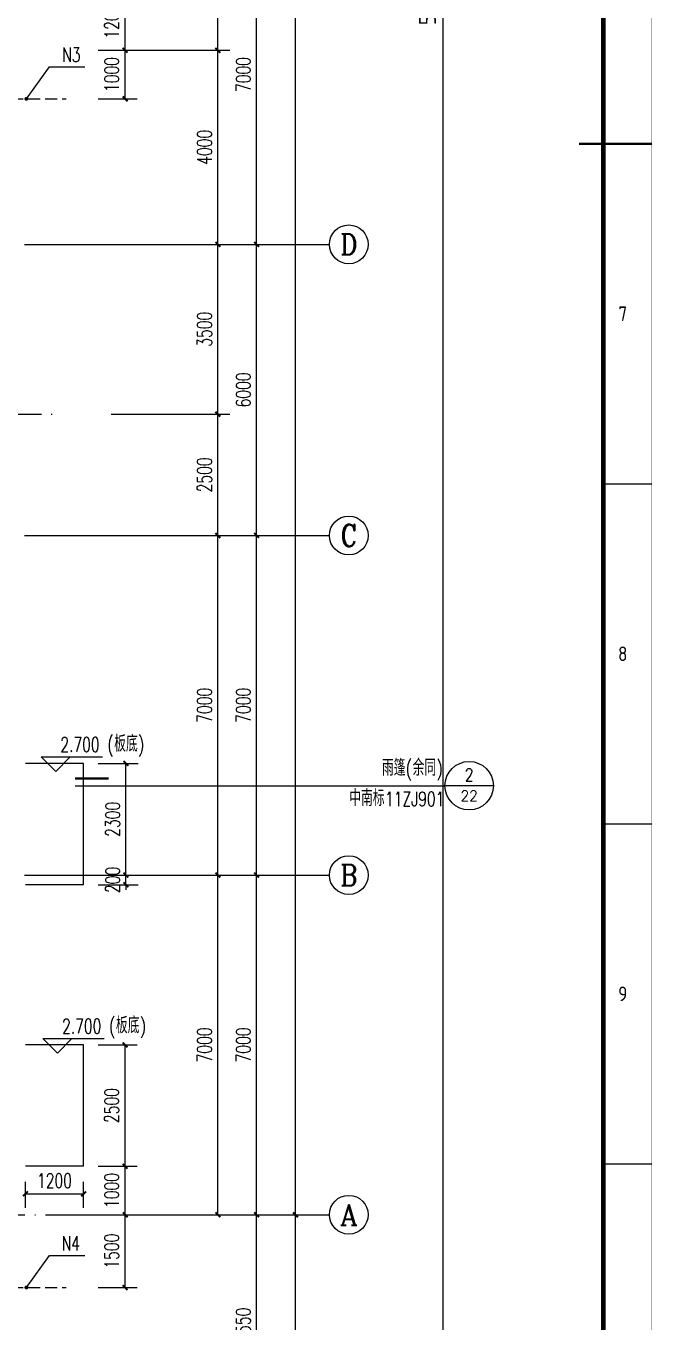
# Model space of a CAD drawing. Extents: x -59142 to 322364, y -122476 to 91021.
# Drawn here: x 49328 to 62260, y 24660 to 51375 of the extents above; entities that cross this region are included whole.
import ezdxf
from ezdxf.enums import TextEntityAlignment as Align

# ---------------------------------------------------------------- set-up
doc = ezdxf.new("R2010")
doc.units = 0
doc.header["$LTSCALE"] = 1000
doc.header["$MEASUREMENT"] = 0
doc.linetypes.add('DASH', pattern=[0.35, 0.25, -0.1])
doc.linetypes.add('DOTE', pattern=[2.42, 2, -0.2, 0.02, -0.2])
for name, color, linetype in [('AXIS', 3, 'Continuous'), ('AXIS_TEXT', 7, 'Continuous'), ('CENTRE LINE', 1, 'DOTE'), ('DIM_ELEV', 3, 'Continuous'), ('DIM_IDEN', 3, 'Continuous'), ('DOTE', 1, 'DOTE'), ('HOLE', 6, 'Continuous'), ('PUB_DIM', 3, 'Continuous'), ('PUB_TEXT', 7, 'Continuous'), ('STAIR', 2, 'Continuous')]:
    doc.layers.add(name, color=color, linetype=linetype)
doc.styles.add('_TCH_AXIS', font='COMPLEX', dxfattribs={"bigfont": 'GBCBIG'})
doc.styles.add('_TCH_DIM', font='SIMPLEX', dxfattribs={"bigfont": 'GBCBIG'})
doc.styles.add('_TCH_DIM_T3', font='SIMPLEX', dxfattribs={"width": 0.705882, "bigfont": 'GBCBIG'})
doc.styles.add('_TCH_LABEL', font='COMPLEX', dxfattribs={"bigfont": 'GBCBIG'})
doc.styles.add('COMPLEX', font='COMPLEX')
doc.styles.get("Standard").update_dxf_attribs({"font": 'gbenor.shx', "bigfont": 'gbcbig.shx'})
doc.styles.add('TK', font='GEDITXT.SHX', dxfattribs={"width": 0.85, "height": 3.5, "bigfont": 'DXT.SHX'})
doc.dimstyles.new('_TCH_ARCH&&100', dxfattribs={"dimtxt": 297.5, "dimasz": 100, "dimexe": 250, "dimexo": 300, "dimgap": 126.25, "dimtad": 1, "dimdec": 0, "dimzin": 0, "dimdsep": 46, "dimtxsty": '_TCH_DIM_T3', "dimblk": 'ARCHTICK', "dimcen": 0.09, "dimazin": 2, "dimtfac": 1, "dimtdec": 0, "dimtix": 1, "dimtmove": 2, "dimatfit": 3, "dimfxl": 1, "dimtolj": 1, "dimtzin": 0, "dimarcsym": 0})
doc.dimstyles.get("Standard").update_dxf_attribs({"dimscale": 100, "dimtxt": 3.5, "dimasz": 1, "dimexe": 2.5, "dimexo": 3, "dimgap": 1.5, "dimtad": 1, "dimdec": 0, "dimzin": 0, "dimdsep": 46, "dimtxsty": 'Standard', "dimblk": 'ARCHTICK', "dimcen": 0.09, "dimadec": 0, "dimazin": 0, "dimtfac": 1, "dimtdec": 0, "dimtix": 1, "dimtmove": 2, "dimatfit": 3, "dimfxl": 1, "dimtolj": 1, "dimtzin": 0, "dimarcsym": 0})

# ---------------------------------------------------------------- blocks, each defined once
blk = doc.blocks.new('GEDI_WK_A1_V')
at = {"color": 3}
for p, q in [((584, 420.5), (594, 420.5)), ((584, 350.42), (594, 350.42)), ((584, 280.33), (594, 280.33)), ((584, 210.25), (594, 210.25))]:
    blk.add_line(p, q, dxfattribs=at)
for points, const_width in [([(0, 841), (0, 0), (594, 0), (594, 841)], 0.1), ([(10, 816), (10, 10), (584, 10), (584, 816)], 1)]:
    blk.add_lwpolyline(points, close=True, dxfattribs=dict(at, const_width=const_width))
at = {"color": 3, "const_width": 0.5}
blk.add_lwpolyline([(579, 420.5), (594, 420.5)], dxfattribs=at)
at = {"color": 3}
for s, p in [('7', (588, 385.46)), ('8', (588, 315.38)), ('9', (588, 245.29))]:
    blk.add_text(s, height=3, dxfattribs=at).set_placement(p, align=Align.MIDDLE)
blk = doc.blocks.new('A$C711966D6')
blk.add_blockref('GEDI_WK_A1_V', (0, 0))
at = {"style": 'TK', "width": 0.85}
for tag, height, p in [('PROJECTNAME', 4.75, (529, 44)), ('PHASE', 4, (571, 44)), ('DRAWINGNAME', 4.75, (539, 31))]:
    blk.add_attdef(tag, text='', height=height, dxfattribs=at).set_placement(p, align=Align.MIDDLE_CENTER)
for tag, p, height in [('APPROVE', (416, 32.75), 3.5), ('DESIGN', (461, 32.75), 3.5), ('REVIEW1', (416, 25.75), 3.5), ('DRAW', (461, 25.75), 3.5), ('REVIEW2', (416, 18.75), 3.5), ('PROPORTION', (461, 18.75), 3.5), ('DRAWINGNUMBER', (511, 18.5), 4), ('CHECK', (416, 11.75), 3.5), ('DATE', (461, 11.75), 3.5), ('VERSION', (577, 11.75), 3.5)]:
    blk.add_attdef(tag, p, '', height=height, dxfattribs=at)
blk = doc.blocks.new('是飞洒发时')
at = {"xscale": 100, "yscale": 100, "zscale": 100}
blk.add_blockref('A$C711966D6', (0, 0), dxfattribs=at)
blk = doc.blocks.new('_ArchTick')
at = {"color": 0, "linetype": 'ByBlock', "const_width": 0.4}
blk.add_lwpolyline([(-0.5, -0.5), (0.5, 0.5)], dxfattribs=at)
blk = doc.blocks.new('*D402')
at = {"layer": 'Defpoints', "color": 0, "transparency": 16777216}
for p in [(50518, 50872), (51375, 50872), (50518, 49872)]:
    blk.add_point(p, dxfattribs=at)
at = {"layer": 'HOLE', "color": 0, "lineweight": -2, "transparency": 16777216}
for p, q in [((50818, 50872), (51625, 50872)), ((51375, 49872), (51375, 50872)), ((50818, 49872), (51625, 49872))]:
    blk.add_line(p, q, dxfattribs=at)
at = {"layer": 'HOLE', "color": 0, "lineweight": -2, "transparency": 16777216, "xscale": 100, "yscale": 100, "zscale": 100}
for p, rotation in [((51375, 50872), 90), ((51375, 49872), 270)]:
    blk.add_blockref('_ArchTick', p, dxfattribs=dict(at, rotation=rotation))
at = {"layer": 'HOLE', "color": 0, "transparency": 16777216, "insert": (51099, 50372), "char_height": 297.5, "attachment_point": 5, "rotation": 90, "style": '_TCH_DIM_T3'}
blk.add_mtext('\\A1;1000', dxfattribs=at)
blk = doc.blocks.new('*D403')
at = {"layer": 'Defpoints', "color": 0, "transparency": 16777216}
for p in [(50518, 52072), (51375, 52072), (50518, 50872)]:
    blk.add_point(p, dxfattribs=at)
at = {"layer": 'HOLE', "color": 0, "lineweight": -2, "transparency": 16777216}
for p, q in [((50818, 52072), (51625, 52072)), ((51375, 50872), (51375, 52072)), ((50818, 50872), (51625, 50872))]:
    blk.add_line(p, q, dxfattribs=at)
at = {"layer": 'HOLE', "color": 0, "lineweight": -2, "transparency": 16777216, "xscale": 100, "yscale": 100, "zscale": 100}
for p, rotation in [((51375, 52072), 90), ((51375, 50872), 270)]:
    blk.add_blockref('_ArchTick', p, dxfattribs=dict(at, rotation=rotation))
at = {"layer": 'HOLE', "color": 0, "transparency": 16777216, "insert": (51099, 51472), "char_height": 297.5, "attachment_point": 5, "rotation": 90, "style": '_TCH_DIM_T3'}
blk.add_mtext('\\A1;1200', dxfattribs=at)
blk = doc.blocks.new('*D410')
at = {"layer": 'Defpoints', "color": 0, "transparency": 16777216}
for p in [(50518, 26872), (51374, 26872), (50518, 25372)]:
    blk.add_point(p, dxfattribs=at)
at = {"layer": 'HOLE', "color": 0, "lineweight": -2, "transparency": 16777216}
for p, q in [((50818, 26872), (51624, 26872)), ((51374, 25372), (51374, 26872)), ((50818, 25372), (51624, 25372))]:
    blk.add_line(p, q, dxfattribs=at)
at = {"layer": 'HOLE', "color": 0, "lineweight": -2, "transparency": 16777216, "xscale": 100, "yscale": 100, "zscale": 100}
for p, rotation in [((51374, 26872), 90), ((51374, 25372), 270)]:
    blk.add_blockref('_ArchTick', p, dxfattribs=dict(at, rotation=rotation))
at = {"layer": 'HOLE', "color": 0, "transparency": 16777216, "insert": (51099, 26122), "char_height": 297.5, "attachment_point": 5, "rotation": 90, "style": '_TCH_DIM_T3'}
blk.add_mtext('\\A1;1500', dxfattribs=at)
blk = doc.blocks.new('*D1279')
at = {"layer": 'AXIS', "color": 0, "lineweight": -2, "transparency": 16777216}
for p, q in [((51086, 33872), (53536, 33872)), ((53286, 26872), (53286, 33872)), ((51086, 26872), (53536, 26872))]:
    blk.add_line(p, q, dxfattribs=at)
at = {"layer": 'Defpoints', "color": 0, "transparency": 16777216}
for p in [(50786, 33872), (53286, 33872), (50786, 26872)]:
    blk.add_point(p, dxfattribs=at)
at = {"layer": 'AXIS', "color": 0, "lineweight": -2, "transparency": 16777216, "xscale": 100, "yscale": 100, "zscale": 100}
for p, rotation in [((53286, 33872), 90), ((53286, 26872), 270)]:
    blk.add_blockref('_ArchTick', p, dxfattribs=dict(at, rotation=rotation))
at = {"layer": 'AXIS', "color": 0, "transparency": 16777216, "insert": (53011, 30372), "char_height": 297.5, "attachment_point": 5, "rotation": 90, "style": '_TCH_DIM_T3'}
blk.add_mtext('\\A1;7000', dxfattribs=at)
blk = doc.blocks.new('*D1280')
at = {"layer": 'AXIS', "color": 0, "lineweight": -2, "transparency": 16777216}
for p, q in [((51086, 40872), (53536, 40872)), ((53286, 33872), (53286, 40872)), ((51086, 33872), (53536, 33872))]:
    blk.add_line(p, q, dxfattribs=at)
at = {"layer": 'Defpoints', "color": 0, "transparency": 16777216}
for p in [(50786, 40872), (53286, 40872), (50786, 33872)]:
    blk.add_point(p, dxfattribs=at)
at = {"layer": 'AXIS', "color": 0, "lineweight": -2, "transparency": 16777216, "xscale": 100, "yscale": 100, "zscale": 100}
for p, rotation in [((53286, 40872), 90), ((53286, 33872), 270)]:
    blk.add_blockref('_ArchTick', p, dxfattribs=dict(at, rotation=rotation))
at = {"layer": 'AXIS', "color": 0, "transparency": 16777216, "insert": (53011, 37372), "char_height": 297.5, "attachment_point": 5, "rotation": 90, "style": '_TCH_DIM_T3'}
blk.add_mtext('\\A1;7000', dxfattribs=at)
blk = doc.blocks.new('*D1281')
at = {"layer": 'AXIS', "color": 0, "lineweight": -2, "transparency": 16777216}
for p, q in [((51086, 43372), (53536, 43372)), ((53286, 40872), (53286, 43372)), ((51086, 40872), (53536, 40872))]:
    blk.add_line(p, q, dxfattribs=at)
at = {"layer": 'Defpoints', "color": 0, "transparency": 16777216}
for p in [(50786, 43372), (53286, 43372), (50786, 40872)]:
    blk.add_point(p, dxfattribs=at)
at = {"layer": 'AXIS', "color": 0, "lineweight": -2, "transparency": 16777216, "xscale": 100, "yscale": 100, "zscale": 100}
for p, rotation in [((53286, 43372), 90), ((53286, 40872), 270)]:
    blk.add_blockref('_ArchTick', p, dxfattribs=dict(at, rotation=rotation))
at = {"layer": 'AXIS', "color": 0, "transparency": 16777216, "insert": (53011, 42122), "char_height": 297.5, "attachment_point": 5, "rotation": 90, "style": '_TCH_DIM_T3'}
blk.add_mtext('\\A1;2500', dxfattribs=at)
blk = doc.blocks.new('*D1282')
at = {"layer": 'AXIS', "color": 0, "lineweight": -2, "transparency": 16777216}
for p, q in [((51086, 46872), (53536, 46872)), ((53286, 43372), (53286, 46872)), ((51086, 43372), (53536, 43372))]:
    blk.add_line(p, q, dxfattribs=at)
at = {"layer": 'Defpoints', "color": 0, "transparency": 16777216}
for p in [(50786, 46872), (53286, 46872), (50786, 43372)]:
    blk.add_point(p, dxfattribs=at)
at = {"layer": 'AXIS', "color": 0, "lineweight": -2, "transparency": 16777216, "xscale": 100, "yscale": 100, "zscale": 100}
for p, rotation in [((53286, 46872), 90), ((53286, 43372), 270)]:
    blk.add_blockref('_ArchTick', p, dxfattribs=dict(at, rotation=rotation))
at = {"layer": 'AXIS', "color": 0, "transparency": 16777216, "insert": (53011, 45122), "char_height": 297.5, "attachment_point": 5, "rotation": 90, "style": '_TCH_DIM_T3'}
blk.add_mtext('\\A1;3500', dxfattribs=at)
blk = doc.blocks.new('*D1283')
at = {"layer": 'AXIS', "color": 0, "lineweight": -2, "transparency": 16777216}
for p, q in [((51086, 50872), (53536, 50872)), ((53286, 46872), (53286, 50872)), ((51086, 46872), (53536, 46872))]:
    blk.add_line(p, q, dxfattribs=at)
at = {"layer": 'Defpoints', "color": 0, "transparency": 16777216}
for p in [(50786, 50872), (53286, 50872), (50786, 46872)]:
    blk.add_point(p, dxfattribs=at)
at = {"layer": 'AXIS', "color": 0, "lineweight": -2, "transparency": 16777216, "xscale": 100, "yscale": 100, "zscale": 100}
for p, rotation in [((53286, 50872), 90), ((53286, 46872), 270)]:
    blk.add_blockref('_ArchTick', p, dxfattribs=dict(at, rotation=rotation))
at = {"layer": 'AXIS', "color": 0, "transparency": 16777216, "insert": (53011, 48872), "char_height": 297.5, "attachment_point": 5, "rotation": 90, "style": '_TCH_DIM_T3'}
blk.add_mtext('\\A1;4000', dxfattribs=at)
blk = doc.blocks.new('*D1284')
at = {"layer": 'AXIS', "color": 0, "lineweight": -2, "transparency": 16777216}
for p, q in [((51086, 53872), (53536, 53872)), ((53286, 50872), (53286, 53872)), ((51086, 50872), (53536, 50872))]:
    blk.add_line(p, q, dxfattribs=at)
at = {"layer": 'Defpoints', "color": 0, "transparency": 16777216}
for p in [(50786, 53872), (53286, 53872), (50786, 50872)]:
    blk.add_point(p, dxfattribs=at)
at = {"layer": 'AXIS', "color": 0, "lineweight": -2, "transparency": 16777216, "xscale": 100, "yscale": 100, "zscale": 100}
for p, rotation in [((53286, 53872), 90), ((53286, 50872), 270)]:
    blk.add_blockref('_ArchTick', p, dxfattribs=dict(at, rotation=rotation))
at = {"layer": 'AXIS', "color": 0, "transparency": 16777216, "insert": (53011, 52372), "char_height": 297.5, "attachment_point": 5, "rotation": 90, "style": '_TCH_DIM_T3'}
blk.add_mtext('\\A1;3000', dxfattribs=at)
blk = doc.blocks.new('*D1331')
at = {"layer": 'Defpoints', "color": 0, "transparency": 16777216}
for p in [(50518, 30372), (51374, 30372), (50518, 27872)]:
    blk.add_point(p, dxfattribs=at)
at = {"layer": 'PUB_DIM', "color": 0, "lineweight": -2, "transparency": 16777216}
for p, q in [((50818, 30372), (51624, 30372)), ((51374, 27872), (51374, 30372)), ((50818, 27872), (51624, 27872))]:
    blk.add_line(p, q, dxfattribs=at)
at = {"layer": 'PUB_DIM', "color": 0, "lineweight": -2, "transparency": 16777216, "xscale": 100, "yscale": 100, "zscale": 100}
for p, rotation in [((51374, 30372), 90), ((51374, 27872), 270)]:
    blk.add_blockref('_ArchTick', p, dxfattribs=dict(at, rotation=rotation))
at = {"layer": 'PUB_DIM', "color": 0, "transparency": 16777216, "insert": (51099, 29122), "char_height": 297.5, "attachment_point": 5, "rotation": 90, "style": '_TCH_DIM_T3'}
blk.add_mtext('\\A1;2500', dxfattribs=at)
blk = doc.blocks.new('*D1332')
at = {"layer": 'Defpoints', "color": 0, "transparency": 16777216}
for p in [(50518, 27872), (51374, 27872), (50518, 26872)]:
    blk.add_point(p, dxfattribs=at)
at = {"layer": 'PUB_DIM', "color": 0, "lineweight": -2, "transparency": 16777216}
for p, q in [((50818, 27872), (51624, 27872)), ((51374, 26872), (51374, 27872)), ((50818, 26872), (51624, 26872))]:
    blk.add_line(p, q, dxfattribs=at)
at = {"layer": 'PUB_DIM', "color": 0, "lineweight": -2, "transparency": 16777216, "xscale": 100, "yscale": 100, "zscale": 100}
for p, rotation in [((51374, 27872), 90), ((51374, 26872), 270)]:
    blk.add_blockref('_ArchTick', p, dxfattribs=dict(at, rotation=rotation))
at = {"layer": 'PUB_DIM', "color": 0, "transparency": 16777216, "insert": (51099, 27372), "char_height": 297.5, "attachment_point": 5, "rotation": 90, "style": '_TCH_DIM_T3'}
blk.add_mtext('\\A1;1000', dxfattribs=at)
blk = doc.blocks.new('*D1462')
at = {"layer": 'Defpoints', "color": 0, "transparency": 16777216}
for p in [(50518, 33872), (50518, 33672), (51391, 33872)]:
    blk.add_point(p, dxfattribs=at)
at = {"layer": 'PUB_DIM', "color": 0, "lineweight": -2, "transparency": 16777216}
for p, q in [((51391, 33872), (51391, 33972)), ((50818, 33872), (51641, 33872)), ((50818, 33672), (51641, 33672)), ((51391, 33672), (51391, 33872)), ((51391, 33672), (51391, 33572))]:
    blk.add_line(p, q, dxfattribs=at)
at = {"layer": 'PUB_DIM', "color": 0, "lineweight": -2, "transparency": 16777216, "xscale": 100, "yscale": 100, "zscale": 100}
for p, rotation in [((51391, 33872), 270), ((51391, 33672), 90)]:
    blk.add_blockref('_ArchTick', p, dxfattribs=dict(at, rotation=rotation))
at = {"layer": 'PUB_DIM', "color": 0, "transparency": 16777216, "insert": (51116, 33772), "char_height": 297.5, "attachment_point": 5, "rotation": 90, "style": '_TCH_DIM_T3'}
blk.add_mtext('\\A1;200', dxfattribs=at)
blk = doc.blocks.new('*D1463')
at = {"layer": 'Defpoints', "color": 0, "transparency": 16777216}
for p in [(50518, 36172), (51391, 36172), (50518, 33872)]:
    blk.add_point(p, dxfattribs=at)
at = {"layer": 'PUB_DIM', "color": 0, "lineweight": -2, "transparency": 16777216}
for p, q in [((50818, 36172), (51641, 36172)), ((51391, 33872), (51391, 36172)), ((50818, 33872), (51641, 33872))]:
    blk.add_line(p, q, dxfattribs=at)
at = {"layer": 'PUB_DIM', "color": 0, "lineweight": -2, "transparency": 16777216, "xscale": 100, "yscale": 100, "zscale": 100}
for p, rotation in [((51391, 36172), 90), ((51391, 33872), 270)]:
    blk.add_blockref('_ArchTick', p, dxfattribs=dict(at, rotation=rotation))
at = {"layer": 'PUB_DIM', "color": 0, "transparency": 16777216, "insert": (51116, 35022), "char_height": 297.5, "attachment_point": 5, "rotation": 90, "style": '_TCH_DIM_T3'}
blk.add_mtext('\\A1;2300', dxfattribs=at)
blk = doc.blocks.new('*D1464')
at = {"layer": 'Defpoints', "color": 0, "transparency": 16777216}
for p in [(50518, 27302), (49318, 26715), (50518, 26715)]:
    blk.add_point(p, dxfattribs=at)
at = {"layer": 'PUB_DIM', "color": 0, "lineweight": -2, "transparency": 16777216}
for p, q in [((49318, 27015), (49318, 27552)), ((50518, 27015), (50518, 27552)), ((49318, 27302), (50518, 27302))]:
    blk.add_line(p, q, dxfattribs=at)
at = {"layer": 'PUB_DIM', "color": 0, "lineweight": -2, "transparency": 16777216, "xscale": 100, "yscale": 100, "zscale": 100, "rotation": 180}
blk.add_blockref('_ArchTick', (49318, 27302), dxfattribs=at)
at = {"layer": 'PUB_DIM', "color": 0, "lineweight": -2, "transparency": 16777216, "xscale": 100, "yscale": 100, "zscale": 100}
blk.add_blockref('_ArchTick', (50518, 27302), dxfattribs=at)
at = {"layer": 'PUB_DIM', "color": 0, "transparency": 16777216, "insert": (49918, 27576), "char_height": 297.5, "attachment_point": 5, "style": '_TCH_DIM_T3'}
blk.add_mtext('\\A1;1200', dxfattribs=at)
blk = doc.blocks.new('*D1500')
at = {"layer": 'AXIS', "color": 0, "lineweight": -2, "transparency": 16777216}
for p, q in [((51886, 26872), (54336, 26872)), ((54086, 22322), (54086, 26872)), ((51886, 22322), (54336, 22322))]:
    blk.add_line(p, q, dxfattribs=at)
at = {"layer": 'Defpoints', "color": 0, "transparency": 16777216}
for p in [(51586, 26872), (54086, 26872), (51586, 22322)]:
    blk.add_point(p, dxfattribs=at)
at = {"layer": 'AXIS', "color": 0, "lineweight": -2, "transparency": 16777216, "xscale": 100, "yscale": 100, "zscale": 100}
for p, rotation in [((54086, 26872), 90), ((54086, 22322), 270)]:
    blk.add_blockref('_ArchTick', p, dxfattribs=dict(at, rotation=rotation))
at = {"layer": 'AXIS', "color": 0, "transparency": 16777216, "insert": (53811, 24597), "char_height": 297.5, "attachment_point": 5, "rotation": 90, "style": '_TCH_DIM_T3'}
blk.add_mtext('\\A1;4550', dxfattribs=at)
blk = doc.blocks.new('*D1501')
at = {"layer": 'AXIS', "color": 0, "lineweight": -2, "transparency": 16777216}
for p, q in [((51886, 33872), (54336, 33872)), ((54086, 26872), (54086, 33872)), ((51886, 26872), (54336, 26872))]:
    blk.add_line(p, q, dxfattribs=at)
at = {"layer": 'Defpoints', "color": 0, "transparency": 16777216}
for p in [(51586, 33872), (54086, 33872), (51586, 26872)]:
    blk.add_point(p, dxfattribs=at)
at = {"layer": 'AXIS', "color": 0, "lineweight": -2, "transparency": 16777216, "xscale": 100, "yscale": 100, "zscale": 100}
for p, rotation in [((54086, 33872), 90), ((54086, 26872), 270)]:
    blk.add_blockref('_ArchTick', p, dxfattribs=dict(at, rotation=rotation))
at = {"layer": 'AXIS', "color": 0, "transparency": 16777216, "insert": (53811, 30372), "char_height": 297.5, "attachment_point": 5, "rotation": 90, "style": '_TCH_DIM_T3'}
blk.add_mtext('\\A1;7000', dxfattribs=at)
blk = doc.blocks.new('*D1502')
at = {"layer": 'AXIS', "color": 0, "lineweight": -2, "transparency": 16777216}
for p, q in [((51886, 40872), (54336, 40872)), ((54086, 33872), (54086, 40872)), ((51886, 33872), (54336, 33872))]:
    blk.add_line(p, q, dxfattribs=at)
at = {"layer": 'Defpoints', "color": 0, "transparency": 16777216}
for p in [(51586, 40872), (54086, 40872), (51586, 33872)]:
    blk.add_point(p, dxfattribs=at)
at = {"layer": 'AXIS', "color": 0, "lineweight": -2, "transparency": 16777216, "xscale": 100, "yscale": 100, "zscale": 100}
for p, rotation in [((54086, 40872), 90), ((54086, 33872), 270)]:
    blk.add_blockref('_ArchTick', p, dxfattribs=dict(at, rotation=rotation))
at = {"layer": 'AXIS', "color": 0, "transparency": 16777216, "insert": (53811, 37372), "char_height": 297.5, "attachment_point": 5, "rotation": 90, "style": '_TCH_DIM_T3'}
blk.add_mtext('\\A1;7000', dxfattribs=at)
blk = doc.blocks.new('*D1503')
at = {"layer": 'AXIS', "color": 0, "lineweight": -2, "transparency": 16777216}
for p, q in [((51886, 46872), (54336, 46872)), ((54086, 40872), (54086, 46872)), ((51886, 40872), (54336, 40872))]:
    blk.add_line(p, q, dxfattribs=at)
at = {"layer": 'Defpoints', "color": 0, "transparency": 16777216}
for p in [(51586, 46872), (54086, 46872), (51586, 40872)]:
    blk.add_point(p, dxfattribs=at)
at = {"layer": 'AXIS', "color": 0, "lineweight": -2, "transparency": 16777216, "xscale": 100, "yscale": 100, "zscale": 100}
for p, rotation in [((54086, 46872), 90), ((54086, 40872), 270)]:
    blk.add_blockref('_ArchTick', p, dxfattribs=dict(at, rotation=rotation))
at = {"layer": 'AXIS', "color": 0, "transparency": 16777216, "insert": (53811, 43872), "char_height": 297.5, "attachment_point": 5, "rotation": 90, "style": '_TCH_DIM_T3'}
blk.add_mtext('\\A1;6000', dxfattribs=at)
blk = doc.blocks.new('*D1504')
at = {"layer": 'AXIS', "color": 0, "lineweight": -2, "transparency": 16777216}
for p, q in [((51886, 53872), (54336, 53872)), ((54086, 46872), (54086, 53872)), ((51886, 46872), (54336, 46872))]:
    blk.add_line(p, q, dxfattribs=at)
at = {"layer": 'Defpoints', "color": 0, "transparency": 16777216}
for p in [(51586, 53872), (54086, 53872), (51586, 46872)]:
    blk.add_point(p, dxfattribs=at)
at = {"layer": 'AXIS', "color": 0, "lineweight": -2, "transparency": 16777216, "xscale": 100, "yscale": 100, "zscale": 100}
for p, rotation in [((54086, 53872), 90), ((54086, 46872), 270)]:
    blk.add_blockref('_ArchTick', p, dxfattribs=dict(at, rotation=rotation))
at = {"layer": 'AXIS', "color": 0, "transparency": 16777216, "insert": (53811, 50372), "char_height": 297.5, "attachment_point": 5, "rotation": 90, "style": '_TCH_DIM_T3'}
blk.add_mtext('\\A1;7000', dxfattribs=at)
blk = doc.blocks.new('*D1509')
at = {"layer": 'AXIS', "color": 0, "lineweight": -2, "transparency": 16777216}
for p, q in [((51886, 26872), (55136, 26872)), ((54886, 21372), (54886, 26872)), ((51886, 21372), (55136, 21372))]:
    blk.add_line(p, q, dxfattribs=at)
at = {"layer": 'Defpoints', "color": 0, "transparency": 16777216}
for p in [(51586, 26872), (54886, 26872), (51586, 21372)]:
    blk.add_point(p, dxfattribs=at)
at = {"layer": 'AXIS', "color": 0, "lineweight": -2, "transparency": 16777216, "xscale": 100, "yscale": 100, "zscale": 100}
for p, rotation in [((54886, 26872), 90), ((54886, 21372), 270)]:
    blk.add_blockref('_ArchTick', p, dxfattribs=dict(at, rotation=rotation))
at = {"layer": 'AXIS', "color": 0, "transparency": 16777216, "insert": (54611, 24122), "char_height": 297.5, "attachment_point": 5, "rotation": 90, "style": '_TCH_DIM_T3'}
blk.add_mtext('\\A1;5500', dxfattribs=at)
blk = doc.blocks.new('*D1510')
at = {"layer": 'AXIS', "color": 0, "lineweight": -2, "transparency": 16777216}
for p, q in [((51886, 81372), (55136, 81372)), ((54886, 26872), (54886, 81372)), ((51886, 26872), (55136, 26872))]:
    blk.add_line(p, q, dxfattribs=at)
at = {"layer": 'Defpoints', "color": 0, "transparency": 16777216}
for p in [(51586, 81372), (54886, 81372), (51586, 26872)]:
    blk.add_point(p, dxfattribs=at)
at = {"layer": 'AXIS', "color": 0, "lineweight": -2, "transparency": 16777216, "xscale": 100, "yscale": 100, "zscale": 100}
for p, rotation in [((54886, 81372), 90), ((54886, 26872), 270)]:
    blk.add_blockref('_ArchTick', p, dxfattribs=dict(at, rotation=rotation))
at = {"layer": 'AXIS', "color": 0, "transparency": 16777216, "insert": (54611, 54122), "char_height": 297.5, "attachment_point": 5, "rotation": 90, "style": '_TCH_DIM_T3'}
blk.add_mtext('\\A1;54500', dxfattribs=at)
blk = doc.blocks.new('_AXISO')
blk.add_circle((0, 0), 0.5)
at = {"layer": 'AXIS_TEXT', "style": 'COMPLEX', "width": 1.041667}
blk.add_attdef('A', text='', height=0.56, dxfattribs=at).set_placement((-0.25, -0.28), (0.25, -0.28), align=Align.FIT)
blk = doc.blocks.new('*D1614')
at = {"color": 0, "lineweight": -2, "transparency": 16777216}
for p, q in [((49618, 81622), (58184, 81622)), ((57934, 22232), (57934, 81622)), ((49618, 22232), (58184, 22232))]:
    blk.add_line(p, q, dxfattribs=at)
at = {"layer": 'Defpoints', "color": 0, "transparency": 16777216}
for p in [(49318, 81622), (57934, 81622), (49318, 22232)]:
    blk.add_point(p, dxfattribs=at)
at = {"color": 0, "lineweight": -2, "transparency": 16777216, "xscale": 100, "yscale": 100, "zscale": 100}
for p, rotation in [((57934, 81622), 90), ((57934, 22232), 270)]:
    blk.add_blockref('_ArchTick', p, dxfattribs=dict(at, rotation=rotation))
at = {"color": 0, "transparency": 16777216, "insert": (57609, 51927), "char_height": 350, "attachment_point": 5, "rotation": 90}
blk.add_mtext('\\A1;59390', dxfattribs=at)

msp = doc.modelspace()

# ---------------------------------------------------------------- linework, layer by layer
at = {"layer": 'AXIS'}
for p, q in [((51585.9, 46872.1), (55585.9, 46872.1)), ((51585.9, 40872.1), (55585.9, 40872.1)), ((51585.9, 33872.1), (55585.9, 33872.1)), ((51585.9, 26872.1), (55585.9, 26872.1))]:
    msp.add_line(p, q, dxfattribs=at)
at = {"layer": 'CENTRE LINE'}
msp.add_line((25868.4, 43372.1), (49954.5, 43372.1), dxfattribs=at)
at = {"layer": 'DIM_ELEV'}
for p, q in [((49942.1, 36010), (49642.1, 36310)), ((49642.1, 36310), (50908.1, 36310)), ((49942.1, 36010), (50242.1, 36310)), ((49978.1, 30204.5), (49678.1, 30504.5)), ((49678.1, 30504.5), (50944.1, 30504.5)), ((49978.1, 30204.5), (50278.1, 30504.5))]:
    msp.add_line(p, q, dxfattribs=at)
at = {"layer": 'DIM_IDEN'}
for p, q in [((50341, 35715), (55927, 35715)), ((55927, 35715), (57968, 35715)), ((58968, 35715), (57968, 35715))]:
    msp.add_line(p, q, dxfattribs=at)
at = {"layer": 'DIM_IDEN', "const_width": 50}
msp.add_lwpolyline([(50341, 35865), (51032.5, 35865)], dxfattribs=at)
at = {"layer": 'DIM_IDEN'}
msp.add_circle((58468, 35715), 500, dxfattribs=at)
at = {"layer": 'DOTE'}
for p, q in [((22679.9, 46872.1), (51585.9, 46872.1)), ((22679.9, 40872.1), (51585.9, 40872.1)), ((22679.9, 33872.1), (51585.9, 33872.1)), ((15849, 26872.1), (51585.9, 26872.1))]:
    msp.add_line(p, q, dxfattribs=at)
at = {"layer": 'HOLE'}
for p, q in [((49338.4, 49872.1), (49818.2, 50529.1)), ((49818.2, 50529.1), (50540.7, 50529.1)), ((49338.4, 25372.1), (49818.2, 26029.1)), ((49818.2, 26029.1), (50540.7, 26029.1))]:
    msp.add_line(p, q, dxfattribs=at)
at = {"layer": 'HOLE', "linetype": 'DASH'}
for p, q in [((48675.2, 49872.1), (50158.2, 49872.1)), ((48675.2, 25372.1), (50158.2, 25372.1))]:
    msp.add_line(p, q, dxfattribs=at)
at = {"layer": 'HOLE', "const_width": 40}
for points in [[(49326.6, 49855.9, 1), (49350.2, 49888.2, 1)], [(49326.6, 25355.9, 1), (49350.2, 25388.2, 1)]]:
    msp.add_lwpolyline(points, format="xyb", close=True, dxfattribs=at)
at = {"layer": 'STAIR'}
for p, q in [((50518.4, 36172.1), (49318.4, 36172.1)), ((50518.4, 33672.1), (50518.4, 36172.1)), ((50518.4, 33672.1), (49318.4, 33672.1)), ((50518.4, 30372.1), (49318.4, 30372.1)), ((50518.4, 27872.1), (50518.4, 30372.1)), ((50518.4, 27872.1), (49318.4, 27872.1))]:
    msp.add_line(p, q, dxfattribs=at)

# ---------------------------------------------------------------- block references
msp.add_blockref('是飞洒发时', (2835.5, 6896))
at = {"layer": 'AXIS'}
ref = msp.add_blockref('_AXISO', (55985.9, 46872.1), dxfattribs=dict(at, xscale=800, yscale=800, zscale=800))
ref.add_attrib('A', 'D', dxfattribs={"layer": 'AXIS_TEXT', "height": 435.3, "style": '_TCH_AXIS'}).set_placement((55809.8, 46654.4), (56162.1, 46654.4), align=Align.FIT)
ref = msp.add_blockref('_AXISO', (55985.9, 40872.1), dxfattribs=dict(at, xscale=800, yscale=800, zscale=800))
ref.add_attrib('A', 'C', dxfattribs={"layer": 'AXIS_TEXT', "height": 455.7, "style": '_TCH_AXIS'}).set_placement((55823.2, 40644.2), (56148.7, 40644.2), align=Align.FIT)
ref = msp.add_blockref('_AXISO', (55985.9, 33872.1), dxfattribs=dict(at, xscale=800, yscale=800, zscale=800))
ref.add_attrib('A', 'B', dxfattribs={"layer": 'AXIS_TEXT', "height": 435.3, "style": '_TCH_AXIS'}).set_placement((55809.8, 33654.4), (56162.1, 33654.4), align=Align.FIT)
ref = msp.add_blockref('_AXISO', (55985.9, 26872.1), dxfattribs=dict(at, xscale=800, yscale=800, zscale=800))
ref.add_attrib('A', 'A', dxfattribs={"layer": 'AXIS_TEXT', "height": 425.2, "style": '_TCH_AXIS'}).set_placement((55803.7, 26659.5), (56168.2, 26659.5), align=Align.FIT)

# ---------------------------------------------------------------- texts
at = {"layer": 'PUB_TEXT', "style": '_TCH_DIM', "width": 0.705882}
for s, p in [('N3', (50075.7, 50634.1)), ('2.700', (50038.1, 36415)), ('(', (51008.1, 36415)), (')', (51639.6, 36415)), ('(', (57161.5, 35919.2)), (')', (57793, 35919.2)), ('11ZJ901', (56733, 35293.5)), ('2.700', (50074.1, 30609.5)), ('(', (51044.1, 30609.5)), (')', (51675.6, 30609.5)), ('N4', (50065.7, 26134.1))]:
    msp.add_text(s, height=297.5, dxfattribs=at).set_placement(p)
at = {"layer": 'PUB_TEXT', "style": '_TCH_DIM'}
for s, p in [('板底', (51148.1, 36415)), ('雨篷', (56670, 35919.2)), ('余同', (57301.5, 35919.2)), ('中南标', (55995.8, 35293.5)), ('板底', (51184.1, 30609.5))]:
    msp.add_text(s, height=337.59, dxfattribs=at).set_placement(p)
at = {"layer": 'PUB_TEXT', "style": '_TCH_LABEL'}
for s, height, p, p2 in [('2', 261, (58381, 35807.5), (58555, 35807.5)), ('22', 219.66, (58290.2, 35396.3), (58645.8, 35396.3))]:
    msp.add_text(s, height=height, dxfattribs=at).set_placement(p, p2, align=Align.FIT)

# ---------------------------------------------------------------- dimensions: what is measured, and where the dimension line sits
dim = msp.add_aligned_dim(p1=(49318.4, 22232.1), p2=(49318.4, 81622.1), distance=-8615.1, dimstyle='Standard', override={"dimarcsym": 1})
dim.commit()
dim.dimension.update_dxf_attribs({"geometry": '*D1614', "text_midpoint": (57608.5, 51927.1)})
at = {"layer": 'AXIS'}
for p1, p2, distance, picture, middle in [((51585.9, 26872.1), (51585.9, 81372.1), -3300, '*D1510', (54610.9, 54122.1)), ((50785.9, 50872.1), (50785.9, 53872.1), -2500, '*D1284', (53010.9, 52372.1)), ((51585.9, 46872.1), (51585.9, 53872.1), -2500, '*D1504', (53810.9, 50372.1)), ((50785.9, 46872.1), (50785.9, 50872.1), -2500, '*D1283', (53010.9, 48872.1)), ((50785.9, 43372.1), (50785.9, 46872.1), -2500, '*D1282', (53010.9, 45122.1)), ((51585.9, 40872.1), (51585.9, 46872.1), -2500, '*D1503', (53810.9, 43872.1)), ((50785.9, 40872.1), (50785.9, 43372.1), -2500, '*D1281', (53010.9, 42122.1)), ((50785.9, 33872.1), (50785.9, 40872.1), -2500, '*D1280', (53010.9, 37372.1)), ((51585.9, 33872.1), (51585.9, 40872.1), -2500, '*D1502', (53810.9, 37372.1)), ((50785.9, 26872.1), (50785.9, 33872.1), -2500, '*D1279', (53010.9, 30372.1)), ((51585.9, 26872.1), (51585.9, 33872.1), -2500, '*D1501', (53810.9, 30372.1)), ((51585.9, 22322.1), (51585.9, 26872.1), -2500, '*D1500', (53810.9, 24597.1)), ((51585.9, 21372.1), (51585.9, 26872.1), -3300, '*D1509', (54610.9, 24122.1))]:
    dim = msp.add_aligned_dim(p1=p1, p2=p2, distance=distance, dimstyle='_TCH_ARCH&&100', dxfattribs=at)
    dim.commit()
    dim.dimension.update_dxf_attribs({"geometry": picture, "text_midpoint": middle})
at = {"layer": 'HOLE'}
for p1, p2, picture, middle in [((50518.4, 50872.1), (50518.4, 52072.1), '*D403', (51099.5, 51472.1)), ((50518.4, 49872.1), (50518.4, 50872.1), '*D402', (51099.5, 50372.1)), ((50518.4, 25372.1), (50518.4, 26872.1), '*D410', (51099.5, 26122.1))]:
    dim = msp.add_aligned_dim(p1=p1, p2=p2, distance=-856.1, dimstyle='_TCH_ARCH&&100', dxfattribs=at)
    dim.commit()
    dim.dimension.update_dxf_attribs({"geometry": picture, "text_midpoint": middle})
at = {"layer": 'PUB_DIM'}
for p1, p2, distance, picture, middle in [((50518.4, 33872.1), (50518.4, 36172.1), -873, '*D1463', (51116.4, 35022.1)), ((50518.4, 33672.1), (50518.4, 33872.1), -873, '*D1462', (51116.4, 33772.1)), ((50518.4, 27872.1), (50518.4, 30372.1), -856.1, '*D1331', (51099.5, 29122.1)), ((50518.4, 26872.1), (50518.4, 27872.1), -856.1, '*D1332', (51099.5, 27372.1)), ((49318.4, 26714.7), (50518.4, 26714.7), 586.8, '*D1464', (49918.4, 27576.5))]:
    dim = msp.add_aligned_dim(p1=p1, p2=p2, distance=distance, dimstyle='_TCH_ARCH&&100', dxfattribs=at)
    dim.commit()
    dim.dimension.update_dxf_attribs({"geometry": picture, "text_midpoint": middle})

doc.saveas('drawing.dxf')
